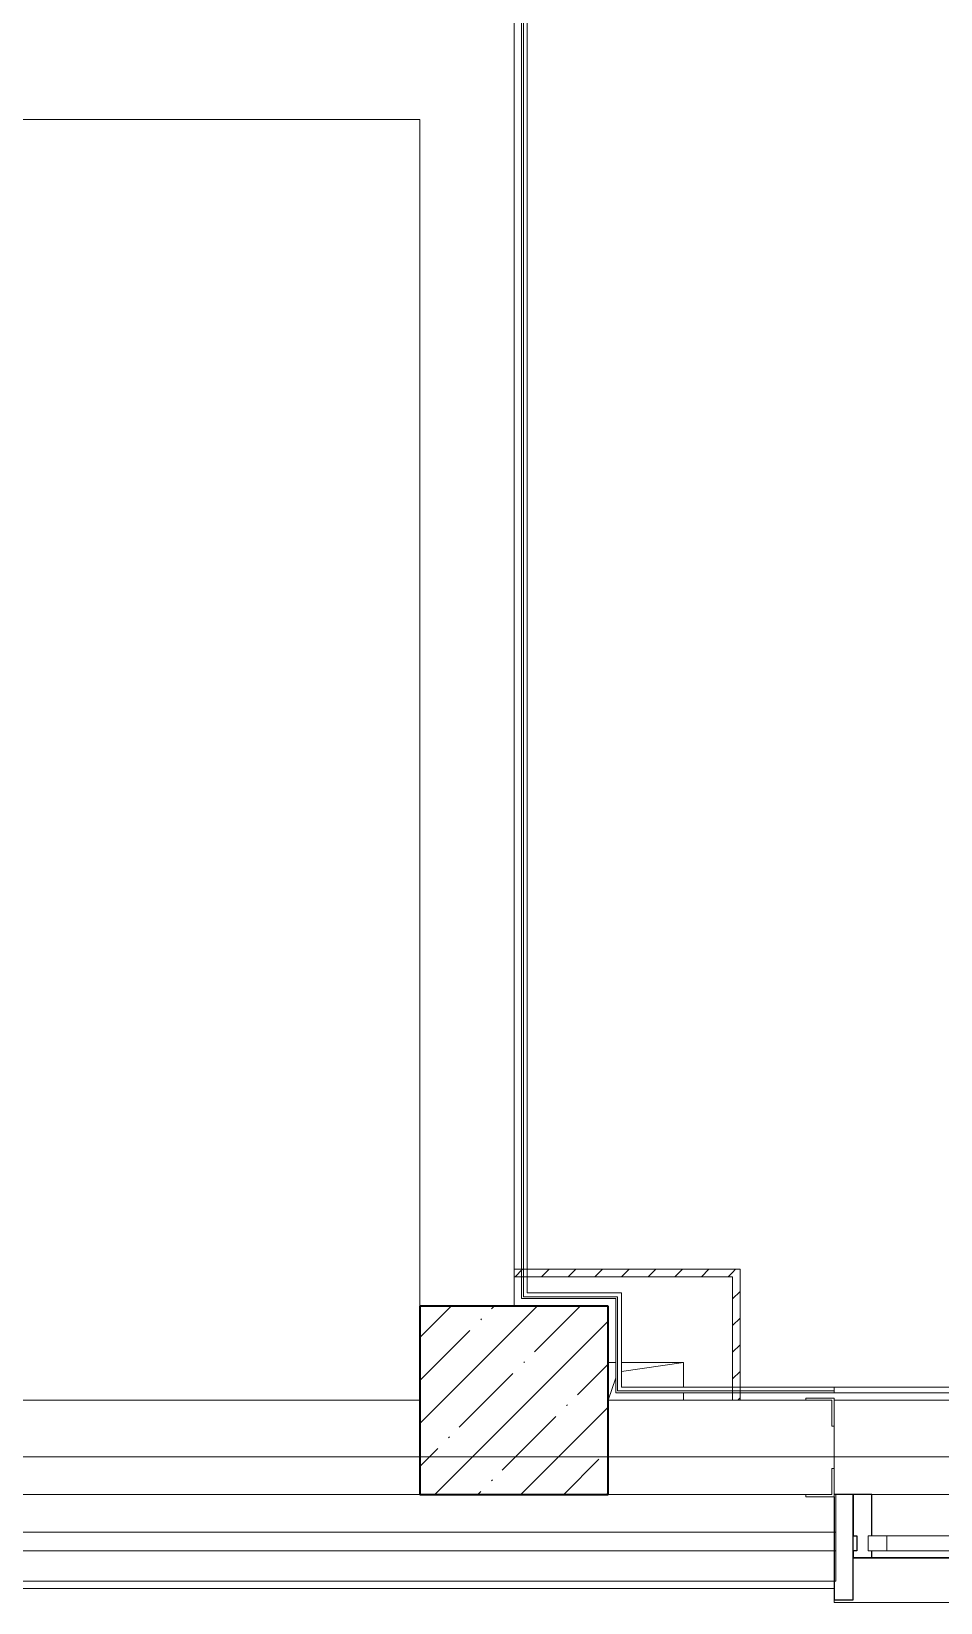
# Model space of a CAD drawing. Header units: millimetres. Extents: x 5993 to 95364, y 94667 to 143522.
# Drawn here: x 42171.4 to 42367.9, y 113918.9 to 114258.4 of the extents above; entities that cross this region are included whole.
import ezdxf

# ---------------------------------------------------------------- set-up
doc = ezdxf.new("R2010")
doc.units = ezdxf.units.MM
doc.linetypes.add('50_200_ШТРИХ_1Т_ш5_п1_п1_', pattern=[1400, 1000, -200, 0, -200])
doc.linetypes.add('Штрих короткий', pattern=[300, 150, -150])
for name, color, linetype, lineweight in [('0-2', 7, 'Continuous', 9), ('S-GRID-____-OTLN-1', 7, '50_200_ШТРИХ_1Т_ш5_п1_п1_', 9), ('Импосты витража', 7, 'Continuous', 9), ('Импосты витража-1', 7, 'Continuous', 25), ('Каркас_Импост', 7, 'Continuous', 13), ('Каркас_Импост-1', 7, 'Continuous', 9), ('Несущие колонны', 7, 'Continuous', 9), ('Несущие колонны-1', 7, 'Continuous', 35), ('Обобщенные модели', 7, 'Continuous', 9), ('Общие ребра', 7, 'Continuous', 9), ('Окна', 7, 'Continuous', 9), ('Перемычка-1', 7, 'Штрих короткий', 9), ('Стены', 7, 'Continuous', 9), ('Стены-1', 7, 'Continuous', 13)]:
    doc.layers.add(name, color=color, linetype=linetype, lineweight=lineweight)
doc.layers.add('Штриховка разреза-6', color=1, linetype='Continuous', lineweight=5, true_color=0xff0000)

# ---------------------------------------------------------------- blocks, each defined once
blk = doc.blocks.new('BSC_Колонна _Прямоугольная - 500х500-V91-АИ2_01_План напольных покрытий и плинтусов 1го этажа _Часть 2_')
at = {"layer": 'Несущие колонны'}
h = blk.add_hatch(dxfattribs=at)
h.set_pattern_fill('FP_110', color=256, style=0, pattern_type=2)
h.set_pattern_definition([(45, (-7900, -150), (-114.0493, 114.0493), []), (45, (-7785.95, -150), (-114.0493, 114.0493), [201.613, -40.323, 3.353, -36.97])])
h.paths.add_polyline_path([(-250, -250), (250, -250), (250, 250), (-250, 250), (-250, 200.1)], flags=0)
at = {"layer": 'Несущие колонны-1'}
for p, q in [((250, 250), (-250, 250)), ((-250, 250), (-250, -250)), ((250, -250), (250, 250)), ((-250, -250), (250, -250))]:
    blk.add_line(p, q, dxfattribs=at)
blk = doc.blocks.new('Проем_Дверь_Прямоугольный - 1000х2700h_витражные проемы-25985460-АИ2_01_План напольных покрытий и плинтусов 1го этажа _Часть 2_')
at = {"layer": 'Перемычка-1'}
for p, q in [((500, 125), (-500, 125)), ((500, -125), (-500, -125))]:
    blk.add_line(p, q, dxfattribs=at)
blk = doc.blocks.new('PNS_Панель прямоугольная2 - Нр_Стекло - 40мм-26233822-АИ2_01_План напольных покрытий и плинтусов 1го этажа _Часть 2_')
at = {"layer": 'Каркас_Импост'}
for p, q in [((-410, 0), (-410, 40)), ((-410, 40), (-360, 40)), ((-360, 40), (-360, 0)), ((410, 40), (360, 40)), ((360, 40), (360, 0)), ((410, 0), (410, 40)), ((-360, 0), (-410, 0)), ((360, 0), (410, 0))]:
    blk.add_line(p, q, dxfattribs=at)
at = {"layer": 'Каркас_Импост-1'}
for p, q in [((-360, 40), (360, 40)), ((-360, 0), (360, 0))]:
    blk.add_line(p, q, dxfattribs=at)
blk = doc.blocks.new('Прямоугольный импост - Импост структурный с накладкой - 150мм-25647633-АИ2_01_План напольных покрытий и плинтусов 1го этажа _Часть 2_')
at = {"layer": 'Импосты витража-1'}
for p, q in [((-25, 0), (-25, 17)), ((-25, 17), (25, 17)), ((-15, 0), (-25, 0)), ((-15, -40), (-15, 0)), ((25, 17), (25, 0)), ((-25, -150), (-25, -40)), ((-25, -40), (-15, -40)), ((25, -40), (25, -150)), ((25, -150), (-25, -150))]:
    blk.add_line(p, q, dxfattribs=at)
blk = doc.blocks.new('Прямоугольный импост - Откос НВФ_50х280 мм-25985594-АИ2_01_План напольных покрытий и плинтусов 1го этажа _Часть 2_')
at = {"layer": 'Импосты витража-1'}
for p, q in [((0, 130), (-50, 130)), ((-50, 130), (-50, -150)), ((0, -144), (0, 130)), ((-50, -150), (0, -150))]:
    blk.add_line(p, q, dxfattribs=at)
blk = doc.blocks.new('Прямоугольный импост - Импост структурный с накладкой - 150мм-25656008-АИ2_01_План напольных покрытий и плинтусов 1го этажа _Часть 2_')
at = {"layer": 'Импосты витража'}
for p, q in [((8850, -100), (9650, -100)), ((8850, -267), (9650, -267))]:
    blk.add_line(p, q, dxfattribs=at)
blk = doc.blocks.new('Фахверк_СКБ_Уголок - 250_2700-27497298-АИ2_01_План напольных покрытий и плинтусов 1го этажа _Часть 2_')
at = {"layer": 'Обобщенные модели'}
for p, q in [((200, 181), (125, 181)), ((125, 181), (125, 106)), ((131, 106), (131, 175)), ((131, 175), (200, 175)), ((200, 175), (200, 181)), ((125, 106), (131, 106)), ((131, -6), (125, -6)), ((125, -6), (125, -81)), ((131, -75), (131, -6)), ((125, -81), (200, -81)), ((200, -75), (131, -75)), ((200, -81), (200, -75))]:
    blk.add_line(p, q, dxfattribs=at)
blk = doc.blocks.new('AR_Отверстие прямоугольное _в плите_ - AR_Отверстие прямоугольное _в плите_-V213-АИ2_01_План напольных покрытий и плинтусов 1го этажа _Часть 2_')
at = {"layer": 'Обобщенные модели'}
for p, q in [((-80, 50), (-100, 50)), ((100, 50), (-65, 50)), ((-65, 26.4), (100, 50)), ((100, -15), (100, 50)), ((-100, -50), (-80, 10)), ((100, -50), (100, -30))]:
    blk.add_line(p, q, dxfattribs=at)
blk = doc.blocks.new('Отлив_СКБ - Отлив витража_120_НВФ-31885283-АИ2_01_План напольных покрытий и плинтусов 1го этажа _Часть 2_')
at = {"layer": 'Окна'}
for p, q in [((950, -2), (50, -2)), ((0, -120), (0, -113)), ((0, -120), (1000, -120)), ((1000, -113), (1000, -120))]:
    blk.add_line(p, q, dxfattribs=at)

msp = doc.modelspace()

# ---------------------------------------------------------------- linework, layer by layer
at = {"layer": 'S-GRID-____-OTLN-1', "color": 251, "ltscale": 0.6, "true_color": 0x636466}
msp.add_line((50293.31, 113950.37), (41443.97, 113950.37), dxfattribs=at)
at = {"layer": 'Общие ребра'}
for p, q in [((42277.73, 113984.97), (42277.73, 114549.85)), ((42278.54, 113984.97), (42277.73, 113984.97)), ((42298.08, 113984.97), (42278.54, 113984.97)), ((42298.08, 113984.56), (42298.08, 113984.97)), ((42298.08, 113984.97), (42298.08, 113984.56)), ((42298.08, 113964.62), (42298.08, 113984.56)), ((42298.89, 113964.62), (42298.08, 113964.62)), ((42344.88, 113964.62), (42298.89, 113964.62)), ((42345.21, 113934.09), (41978.6, 113934.09)), ((42345.21, 113930.02), (41978.6, 113930.02))]:
    msp.add_line(p, q, dxfattribs=at)
at = {"layer": 'Стены'}
for p, q in [((42344.88, 113965.43), (42426.28, 113965.43)), ((42426.28, 113964.21), (42344.88, 113964.21)), ((42344.88, 113962.58), (42426.28, 113962.58))]:
    msp.add_line(p, q, dxfattribs=at)
at = {"layer": 'Стены-1'}
for p, q in [((42275.69, 114239.33), (42275.69, 114552.7)), ((42277.32, 114549.85), (42277.32, 113984.56)), ((42278.54, 113985.78), (42278.54, 114549.85)), ((41832.09, 114239.33), (42255.35, 114239.33)), ((42255.35, 114239.33), (42255.35, 113982.93)), ((42275.69, 113982.93), (42275.69, 114239.33)), ((42324.53, 113990.91), (42275.69, 113990.91)), ((42275.69, 113990.91), (42275.69, 113989.28)), ((42275.69, 113989.28), (42322.9, 113989.28)), ((42322.9, 113989.28), (42322.9, 113962.58)), ((42324.53, 113962.58), (42324.53, 113990.91)), ((42298.89, 113985.78), (42278.54, 113985.78)), ((42298.89, 113984.97), (42298.89, 113985.78)), ((42298.89, 113984.56), (42298.89, 113984.97)), ((42277.32, 113984.56), (42277.73, 113984.56)), ((42277.73, 113984.56), (42278.54, 113984.56)), ((42278.54, 113984.56), (42297.67, 113984.56)), ((42297.67, 113984.56), (42297.67, 113964.21)), ((42298.89, 113965.43), (42298.89, 113984.56)), ((42344.88, 113965.43), (42298.89, 113965.43)), ((42344.88, 113964.21), (42344.88, 113965.43)), ((42255.35, 113962.58), (41978.6, 113962.58)), ((42338.78, 113962.58), (42296.04, 113962.58)), ((42297.67, 113964.21), (42298.08, 113964.21)), ((42298.08, 113964.21), (42298.89, 113964.21)), ((42298.89, 113964.21), (42344.88, 113964.21)), ((42322.9, 113962.58), (42324.53, 113962.58)), ((42344.88, 113947.85), (42344.88, 113956.97)), ((41978.6, 113942.23), (42255.35, 113942.23)), ((42255.35, 113942.23), (41978.6, 113942.23)), ((42296.04, 113942.23), (42338.78, 113942.23)), ((42338.78, 113942.23), (42296.04, 113942.23)), ((42345.21, 113942.23), (42344.88, 113942.23)), ((42345.21, 113923.51), (42345.21, 113942.23)), ((42344.88, 113923.51), (41978.6, 113923.51)), ((41978.6, 113923.51), (42345.21, 113923.51)), ((41978.6, 113921.88), (42344.88, 113921.88)), ((42344.88, 113921.88), (42344.88, 113923.51))]:
    msp.add_line(p, q, dxfattribs=at)
at = {"layer": 'Штриховка разреза-6'}
for p, q in [((42275.91, 113989.28), (42277.54, 113990.91)), ((42281.66, 113989.28), (42283.29, 113990.91)), ((42287.42, 113989.28), (42289.05, 113990.91)), ((42293.17, 113989.28), (42294.8, 113990.91)), ((42298.93, 113989.28), (42300.56, 113990.91)), ((42304.69, 113989.28), (42306.31, 113990.91)), ((42310.44, 113989.28), (42312.07, 113990.91)), ((42316.2, 113989.28), (42317.82, 113990.91)), ((42321.95, 113989.28), (42322.9, 113990.23)), ((42322.9, 113990.23), (42323.58, 113990.91)), ((42322.9, 113984.48), (42324.53, 113986.1)), ((42322.9, 113978.72), (42324.53, 113980.35)), ((42322.9, 113972.97), (42324.53, 113974.59)), ((42322.9, 113967.21), (42324.53, 113968.84)), ((42324.03, 113962.58), (42324.53, 113963.08))]:
    msp.add_line(p, q, dxfattribs=at)

# ---------------------------------------------------------------- block references
at = {"layer": '0-2', "xscale": 0.08139549610658335, "yscale": 0.08139549610658335, "zscale": 0.08139549610658335}
for name, p in [('BSC_Колонна _Прямоугольная - 500х500-V91-АИ2_01_План напольных покрытий и плинтусов 1го этажа _Часть 2_', (42275.69, 113962.58)), ('AR_Отверстие прямоугольное _в плите_ - AR_Отверстие прямоугольное _в плите_-V213-АИ2_01_План напольных покрытий и плинтусов 1го этажа _Часть 2_', (42304.18, 113966.65)), ('Проем_Дверь_Прямоугольный - 1000х2700h_витражные проемы-25985460-АИ2_01_План напольных покрытий и плинтусов 1го этажа _Часть 2_', (42385.58, 113952.41)), ('Прямоугольный импост - Импост структурный с накладкой - 150мм-25656008-АИ2_01_План напольных покрытий и плинтусов 1го этажа _Часть 2_', (41632.67, 113950.37)), ('PNS_Панель прямоугольная2 - Нр_Стекло - 40мм-26233822-АИ2_01_План напольных покрытий и плинтусов 1го этажа _Часть 2_', (42385.58, 113930.02)), ('Отлив_СКБ - Отлив витража_120_НВФ-31885283-АИ2_01_План напольных покрытий и плинтусов 1го этажа _Часть 2_', (42344.88, 113928.64))]:
    msp.add_blockref(name, p, dxfattribs=at)
at = {"layer": '0-2', "xscale": 0.08139549610658335, "yscale": 0.08139549610658335, "zscale": 0.08139549610658335, "rotation": 180}
for name, p in [('Фахверк_СКБ_Уголок - 250_2700-27497298-АИ2_01_План напольных покрытий и плинтусов 1го этажа _Часть 2_', (42355.06, 113956.48)), ('Прямоугольный импост - Откос НВФ_50х280 мм-25985594-АИ2_01_План напольных покрытий и плинтусов 1го этажа _Часть 2_', (42344.88, 113930.02))]:
    msp.add_blockref(name, p, dxfattribs=at)
at = {"layer": '0-2', "extrusion": (0, 0, -1), "xscale": 0.08139549610658335, "yscale": 0.08139549610658335, "zscale": 0.08139549610658335, "rotation": 180}
msp.add_blockref('Прямоугольный импост - Импост структурный с накладкой - 150мм-25647633-АИ2_01_План напольных покрытий и плинтусов 1го этажа _Часть 2_', (-42350.99, 113930.02), dxfattribs=at)

doc.saveas('drawing.dxf')
